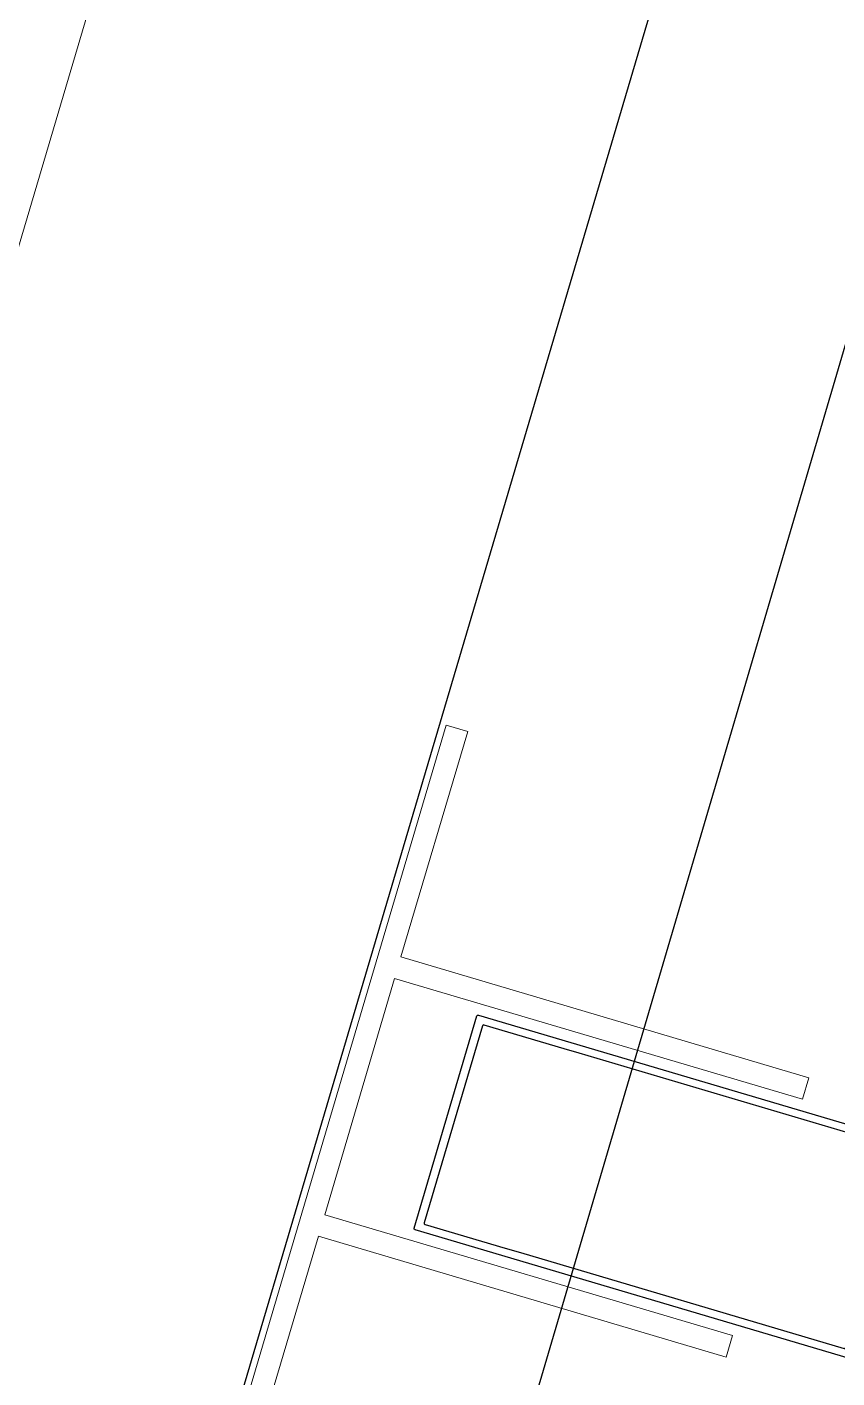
# Model space of a CAD drawing. Header units: millimetres. Extents: x 62878 to 70819, y -67946 to -61850.
# Drawn here: x 67895.32 to 67913.42, y -65813.3 to -65783.14 of the extents above; entities that cross this region are included whole.
import ezdxf

# ---------------------------------------------------------------- set-up
doc = ezdxf.new("R2010")
doc.units = ezdxf.units.MM
for name, color, linetype, lineweight in [('Dog_dos_yeni', 63, 'Continuous', 5), ('DOGRAMA', 171, 'Continuous', 0), ('GOR-2', 152, 'Continuous', 20)]:
    doc.layers.add(name, color=color, linetype=linetype, lineweight=lineweight)
doc.layers.add('ÇATI K', color=254, linetype='Continuous')

msp = doc.modelspace()

# ---------------------------------------------------------------- linework, layer by layer
msp.add_lwpolyline([(68896.02066502631, -63031.43519410248), (69030.25944186504, -63071.18378898385), (69185.2789618937, -62547.65255934227), (68892.99857577804, -62461.10726346668, 1.044367817173394), (68063.1984222013, -62298.72991434322, 0.2043746373996395), (63106.96025407397, -62494.78258919505, 0.3539527355379972), (62932.93996584662, -62997.825353625), (63753.18486962488, -65779.59786478638), (64154.95366467919, -67142.15251756221), (65336.72250243354, -66792.62198400985), (65336.69978150922, -66829.11190277508), (65270.53542169294, -66829.0707046726, 0.6267890062731037), (65270.19918370779, -67369.07059999109), (65531.84452784718, -67369.23351688065, 0.9262424964682344), (66130.08755876668, -67369.60602071379), (66391.73290290477, -67369.76893760463, 0.6267427171847498), (66392.06914089088, -66829.76904228561), (66326.14716633759, -66829.72799510749), (66326.16988726193, -66793.2380763422), (67506.155742504, -67144.12829054108), (68467.02457055586, -63899.0863823687), (68625.20366853199, -63946.03714330423), (68896.02440533682, -63031.42256234252)], format="xyb")
at = {"layer": 'Dog_dos_yeni'}
msp.add_lwpolyline([(67899.86109569078, -65815.02343478748), (67904.68771078321, -65798.72301188654), (67905.16713498617, -65798.86497115398), (67903.67656267819, -65803.89892528513), (67912.78562253459, -65806.59615136623), (67912.6436632672, -65807.07557556921), (67903.53460341078, -65804.3783494881), (67901.97305146907, -65809.65201572077), (67911.08211132552, -65812.34924180184), (67910.94015205809, -65812.82866600482), (67901.8310922017, -65810.13143992373), (67900.34051989374, -65815.1653940549), (67899.86109569078, -65815.02343478748)], close=True, dxfattribs=at)
at = {"layer": 'DOGRAMA', "lineweight": -2}
msp.add_lwpolyline([(66522.14423307081, -66852.65293908927), (67506.15571104952, -67144.12828122707), (68892.83019807414, -62461.05740621478)], dxfattribs=at)
at = {"layer": 'DOGRAMA', "lineweight": -2, "ltscale": 0.5}
msp.add_lwpolyline([(67914.09675556546, -65812.98115960236), (67903.99049336687, -65809.98865824504, -0.4142135623729288), (67903.97024547073, -65809.9513752368), (67905.3728030329, -65805.21466411148, -0.4142135623729288), (67905.41008604111, -65805.19441621537), (67915.51634823972, -65808.18691757265, -0.4142135623732619)], format="xyb", dxfattribs=at)
msp.add_lwpolyline([(67907.66021687911, -65806.04841341203), (67907.32461993702, -65805.94904192486), (67905.53157341789, -65805.41811426466, 0.4142135623730953), (67905.4942904097, -65805.43836216083), (67904.19394352008, -65809.82988786, 0.4142135623730951), (67904.21419141625, -65809.86717086822), (67906.00723793532, -65810.39809852841), (67906.3428348774, -65810.49747001562), (67913.57255185817, -65812.63821576838, 0.4142135623730951), (67913.6098348664, -65812.61796787221), (67914.91018175601, -65808.22644217302, 0.4142135623722071), (67914.88993385987, -65808.18915916482)], format="xyb", close=True, dxfattribs=at)
at = {"layer": 'GOR-2'}
msp.add_line((67758.73806241655, -66248.25062514485), (67942.8807841262, -65626.93991576706), dxfattribs=at)
at = {"layer": 'ÇATI K', "color": 0}
msp.add_line((68230.55789600135, -64714.94603465045), (67736.63792858963, -66390.56612160095), dxfattribs=at)

doc.saveas('drawing.dxf')
